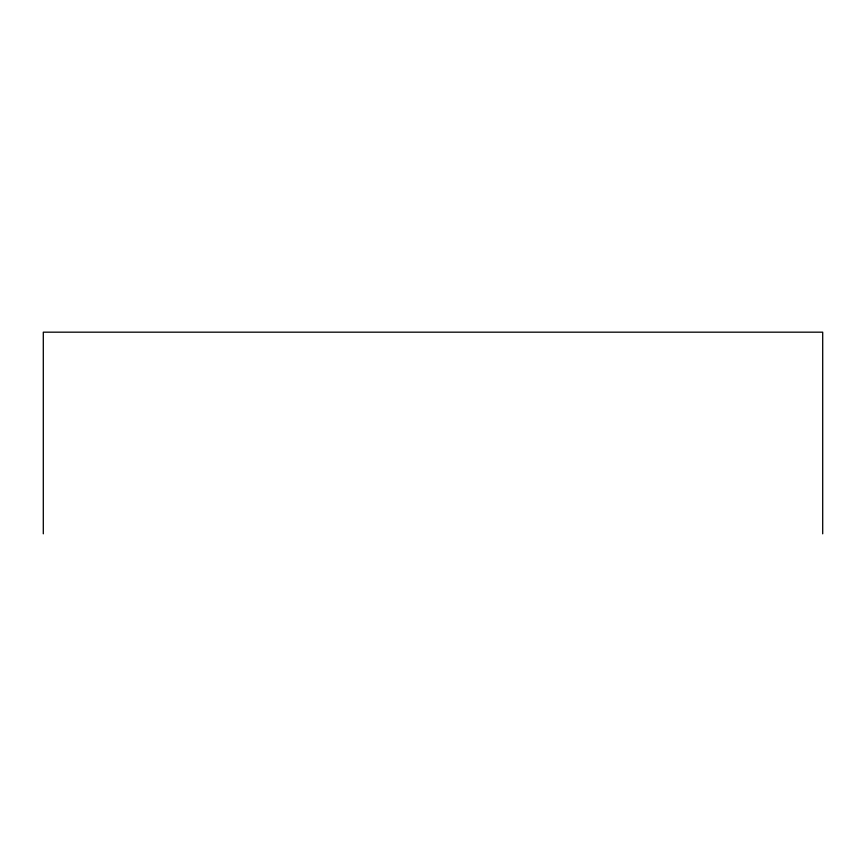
<?xml version="1.0" encoding="UTF-8"?>
<svg xmlns="http://www.w3.org/2000/svg" width="866" height="866" viewBox="0 0 866 866"><rect width="100%" height="100%" fill="white"/><g stroke="black" fill="none" stroke-linecap="round" stroke-linejoin="round"><path stroke-width="1.3" d="M822.7 533.824L822.7 332.176L43.3 332.176L43.3 533.824"/></g></svg>
